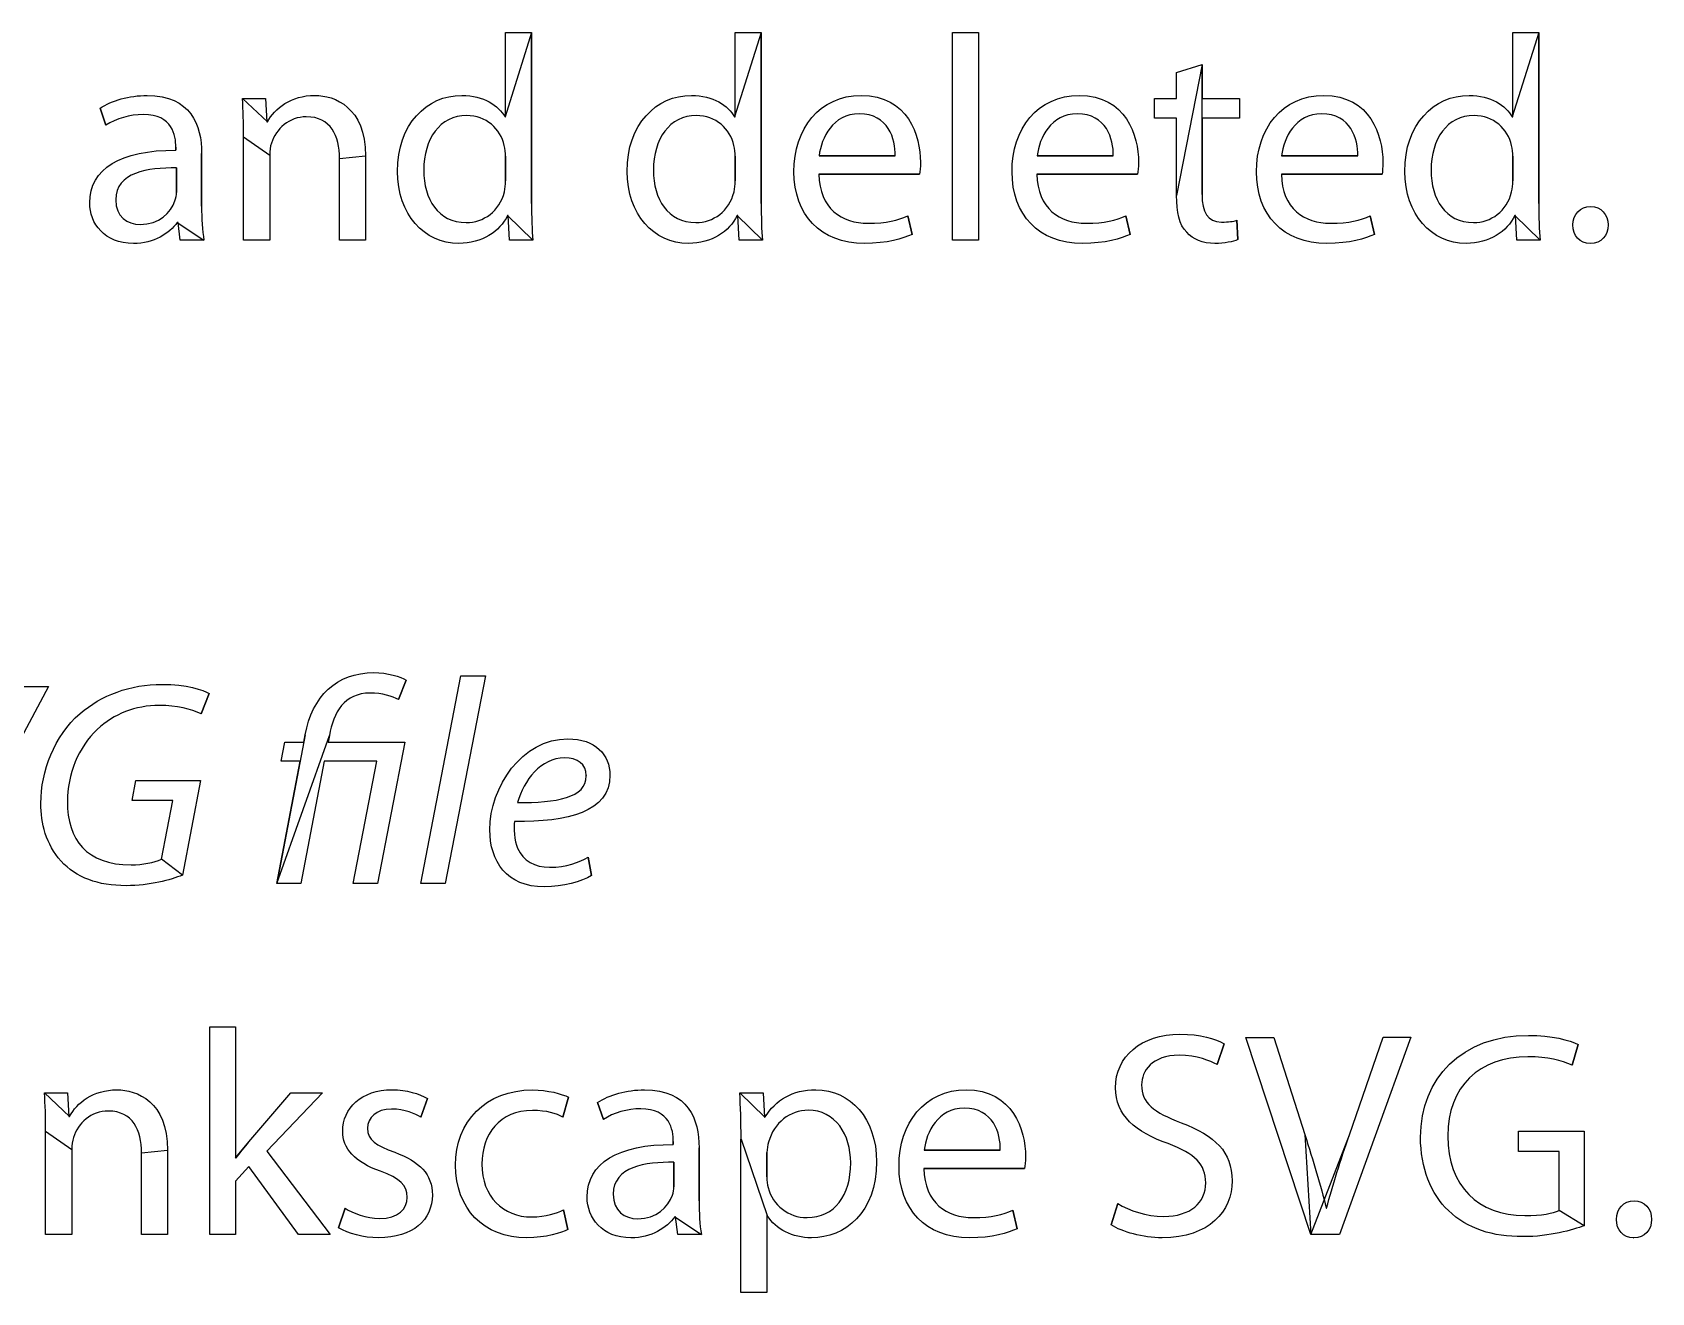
# Model space of a CAD drawing. Extents: x 1 to 901, y -2 to 434.
# Drawn here: x 828.6 to 890.8, y 103.3 to 151.7 of the extents above; entities that cross this region are included whole.
import ezdxf

# ---------------------------------------------------------------- set-up
doc = ezdxf.new("R2010")
doc.units = 0
doc.layers.add('Design_Template', color=7, linetype='CONTINUOUS')

msp = doc.modelspace()

# ---------------------------------------------------------------- linework, layer by layer
at = {"layer": 'Design_Template', "color": 7}
for points in [[(846.783177, 148.457402), (846.805103, 148.457402), (846.805103, 151.704746), (847.803939, 151.70234), (847.803939, 151.70234), (847.803939, 151.70234), (847.803939, 151.70234)], [(847.803939, 151.70234), (847.803939, 145.129035)], [(855.605412, 148.457402), (855.627338, 148.457402), (855.627338, 151.704746), (856.625361, 151.70234), (856.625361, 151.70234), (856.625361, 151.70234), (856.625361, 151.70234)], [(856.625361, 151.70234), (856.625361, 145.129035)], [(863.978577, 151.70234), (864.979036, 151.70234), (864.979036, 143.724366), (863.978577, 143.724366), (863.978577, 151.70234), (863.978577, 151.70234)], [(885.48115, 148.457402), (885.503075, 148.457402), (885.503075, 151.704746), (886.501911, 151.70234), (886.501911, 151.70234), (886.501911, 151.70234), (886.501911, 151.70234)], [(886.501911, 151.70234), (886.501911, 145.129035)], [(872.584803, 145.444303), (872.584803, 148.410072), (871.731327, 148.410072), (871.731327, 149.162544), (872.584803, 149.162544), (872.584803, 150.162097), (873.563337, 150.466135), (873.563337, 150.466135), (873.563337, 150.466135)], [(873.563337, 150.466135), (873.563337, 149.162544), (874.997437, 149.162544), (874.997437, 148.410072), (873.563337, 148.410072), (873.563337, 145.477194)], [(831.451459, 148.146145), (831.224894, 148.797539)], [(836.693315, 149.162544), (837.580086, 149.162544), (837.63693, 148.26407), (837.658856, 148.26407)], [(837.741686, 146.991765), (837.741686, 143.721959), (836.741227, 143.721959), (836.741227, 147.69049), (836.741227, 147.69049), (836.741227, 147.69049), (836.739603, 147.69049)], [(834.136946, 147.181087), (834.136946, 147.294198)], [(835.126849, 147.058349), (835.126849, 145.026352), (835.126849, 145.026352), (835.126849, 145.026352)], [(841.423572, 146.969303), (841.423572, 143.721959), (840.423113, 143.721959), (840.423113, 146.856994)], [(846.805915, 146.006652), (846.805915, 146.95005), (846.805915, 146.95005), (846.805915, 146.947644), (846.797795, 146.947644), (846.801855, 146.947644)], [(855.627338, 146.006652), (855.627338, 146.947644), (855.627338, 146.947644), (855.627338, 146.947644), (855.624902, 146.947644)], [(858.852033, 146.970106), (861.775454, 146.970106), (861.775454, 146.970106), (861.775454, 146.970106)], [(867.228446, 146.970106), (870.153491, 146.970106), (870.153491, 146.970106)], [(876.620748, 146.970106), (879.544169, 146.970106), (879.544169, 146.970106), (879.544169, 146.970106)], [(885.503887, 146.006652), (885.503887, 146.947644), (885.503887, 146.947644), (885.503887, 146.947644), (885.501451, 146.947644)], [(834.160496, 145.556612), (834.160496, 146.498406), (834.160496, 146.498406), (834.160496, 146.498406)], [(862.710137, 146.264161), (858.839852, 146.262557), (858.839852, 146.262557), (858.839852, 146.262557), (858.839852, 146.262557)], [(871.085738, 146.264161), (867.218702, 146.262557), (867.218702, 146.262557), (867.218702, 146.262557), (867.218702, 146.262557)], [(880.478852, 146.264161), (876.608567, 146.262557), (876.608567, 146.262557), (876.608567, 146.262557), (876.608567, 146.262557)], [(835.216988, 143.722762), (834.306667, 143.722762), (834.227085, 144.407848), (834.19379, 144.407848)], [(847.850226, 143.724366), (846.952898, 143.724366), (846.906611, 144.670171), (846.884685, 144.670171)], [(856.671649, 143.724366), (855.774321, 143.724366), (855.728033, 144.670171), (855.706108, 144.670171)], [(862.252946, 144.657336), (862.422667, 143.948985)], [(870.630171, 144.657336), (870.801516, 143.948985)], [(874.894306, 144.489674), (874.940593, 143.748432)], [(880.021661, 144.657336), (880.191382, 143.948985)], [(886.546574, 143.724366), (885.650058, 143.724366), (885.603771, 144.670171), (885.581845, 144.670171)], [(888.478468, 143.600023), (888.467099, 143.600023), (888.467099, 143.600023), (888.467099, 143.600023)], [(843.550361, 119.016313), (845.087593, 126.992682), (846.031209, 126.992682), (844.48342, 119.016313), (843.550361, 119.016313), (843.550361, 119.016313), (843.550361, 119.016313)], [(825.759721, 121.856937), (828.194281, 126.587566), (829.239404, 126.587566), (825.201023, 119.013906), (824.167269, 119.016313), (824.167269, 119.016313), (824.167269, 119.016313), (824.167269, 119.016313)], [(835.416755, 126.318826), (835.108983, 125.533463)], [(842.984354, 126.825822), (842.696885, 126.082976)], [(838.013727, 119.016313), (838.911055, 123.712447), (838.183448, 123.712447), (838.319874, 124.453689), (839.05885, 124.453689), (839.105137, 124.725638)], [(840.034948, 124.703176), (839.98866, 124.453689), (842.934007, 124.453689), (841.88726, 119.017115), (840.943644, 119.017115), (841.853965, 123.713249), (839.840865, 123.713249), (838.941913, 119.017115), (838.013727, 119.017115), (838.013727, 119.016313), (838.013727, 119.016313)], [(833.584744, 119.951689), (834.017573, 122.209909), (832.456791, 122.209909), (832.60621, 122.97281), (835.087058, 122.97281), (834.389497, 119.340405), (834.389497, 119.340405), (834.389497, 119.340405)], [(849.907178, 123.149296), (849.907178, 123.162132), (849.907178, 123.162132)], [(849.975391, 120.026295), (850.111817, 119.329977), (850.111817, 119.329977), (850.111817, 119.329977)], [(836.945866, 109.101003), (838.560244, 110.978173), (839.765343, 110.978173), (837.638554, 108.742415), (840.061746, 105.539995), (838.843654, 105.539995), (836.94343, 108.147176), (836.431019, 107.585629), (836.431019, 105.539995), (835.441116, 105.539995), (835.441116, 113.517969), (836.431019, 113.517969), (836.431019, 108.4825), (836.431019, 108.4825), (836.431019, 108.4825), (836.433455, 108.4825)], [(874.411941, 112.864168), (874.137464, 112.066772)], [(877.747077, 105.536786), (875.245928, 113.110446), (876.314601, 113.110446), (877.509143, 109.380172)], [(879.226653, 109.371348), (880.522703, 113.114457), (881.582443, 113.114457), (878.841736, 105.540797), (877.747077, 105.540797), (877.747077, 105.536786), (877.747077, 105.536786), (877.747077, 105.536786), (877.747077, 105.536786)], [(888.018841, 112.840102), (887.780907, 112.043508)], [(829.08836, 110.975767), (829.975131, 110.975767), (830.031976, 110.078094), (830.055526, 110.078094)], [(843.800476, 110.763983), (843.551173, 110.045204)], [(849.227482, 110.809709), (849.000917, 110.046808)], [(855.805179, 110.975767), (856.702507, 110.975767), (856.748794, 110.043599), (856.77072, 110.043599)], [(850.563323, 109.962576), (850.336758, 110.61397)], [(830.135108, 108.806592), (830.135108, 105.536786), (829.134648, 105.536786), (829.134648, 109.504514), (829.134648, 109.504514), (829.134648, 109.504514)], [(887.279865, 106.468151), (887.279865, 108.725569), (885.720708, 108.725569), (885.720708, 109.510932), (888.245406, 109.510932), (888.245406, 105.875319), (888.245406, 105.875319), (888.245406, 105.875319), (888.243782, 105.875319)], [(853.24881, 108.996716), (853.24881, 109.109025)], [(854.238713, 108.873978), (854.238713, 106.840377), (854.238713, 106.840377), (854.238713, 106.840377)], [(856.860859, 106.266797), (856.838933, 106.266797), (856.838933, 103.309853), (855.84903, 103.309853), (855.84903, 109.200477), (855.84903, 109.200477), (855.84903, 109.200477), (855.851467, 109.200477)], [(833.818618, 108.78413), (833.818618, 105.536786), (832.818158, 105.536786), (832.818158, 108.671821)], [(836.433455, 108.4825), (836.455381, 108.4825)], [(853.273172, 107.372242), (853.273172, 108.314036), (853.273172, 108.314036), (853.273172, 108.314036)], [(856.843806, 108.685459), (856.843806, 107.752489), (856.843806, 107.752489), (856.843806, 107.752489), (856.841369, 107.752489)], [(862.88879, 108.785735), (865.812211, 108.785735), (865.812211, 108.785735), (865.812211, 108.785735)], [(866.74527, 108.076582), (862.878234, 108.076582), (862.878234, 108.076582), (862.878234, 108.076582), (862.878234, 108.076582)], [(840.38657, 105.799911), (840.639933, 106.549977), (840.639933, 106.549977), (840.639933, 106.549977)], [(849.035024, 106.484998), (849.20312, 105.738943), (849.20312, 105.738943), (849.20312, 105.738943)], [(866.289703, 106.470558), (866.459424, 105.762207)], [(870.075533, 105.910616), (870.323212, 106.728067), (870.323212, 106.728067), (870.323212, 106.728067)], [(878.329325, 106.549977), (878.349627, 106.549977)], [(854.328852, 105.536786), (853.418531, 105.536786), (853.338949, 106.221873), (853.305654, 106.221873)], [(890.150502, 105.414048), (890.139133, 105.414048), (890.139133, 105.414048)]]:
    msp.add_lwpolyline(points, close=True, dxfattribs=at)
for points in [[(831.224894, 148.797539), (831.681272, 149.088741), (832.339854, 149.282074), (833.034979, 149.282074)], [(833.034979, 149.282074), (834.71757, 149.282074), (835.126849, 148.146145), (835.126849, 147.058349)], [(836.739603, 147.69049), (836.739603, 148.251234), (836.728234, 148.711703), (836.693315, 149.162544)], [(837.658856, 148.26407), (837.931709, 148.782297), (838.567553, 149.285282), (839.477873, 149.285282)], [(839.477873, 149.285282), (840.240399, 149.285282), (841.423572, 148.834441), (841.423572, 146.969303)], [(842.654658, 146.36524), (842.641665, 148.175024), (843.780987, 149.287689), (845.122512, 149.287689)], [(845.122512, 149.287689), (845.96462, 149.287689), (846.532251, 148.895409), (846.783177, 148.457402)], [(851.476892, 146.36524), (851.463899, 148.175024), (852.603221, 149.287689), (853.943122, 149.287689)], [(853.943122, 149.287689), (854.78523, 149.287689), (855.354485, 148.895409), (855.605412, 148.457402)], [(857.884868, 146.353207), (857.884868, 147.994527), (858.861778, 149.28448), (860.467223, 149.28448)], [(860.467223, 149.28448), (862.264315, 149.28448), (862.743431, 147.724183), (862.743431, 146.72463)], [(866.262093, 146.353207), (866.262093, 147.994527), (867.240627, 149.28448), (868.844448, 149.28448)], [(868.844448, 149.28448), (870.643164, 149.28448), (871.120656, 147.724183), (871.120656, 146.72463)], [(875.653583, 146.353207), (875.653583, 147.994527), (876.630493, 149.28448), (878.235938, 149.28448)], [(878.235938, 149.28448), (880.034654, 149.28448), (880.512146, 147.724183), (880.512146, 146.72463)], [(881.35263, 146.36524), (881.339637, 148.175024), (882.478959, 149.287689), (883.820484, 149.287689)], [(883.820484, 149.287689), (884.662592, 149.287689), (885.230223, 148.895409), (885.48115, 148.457402)], [(832.885559, 148.552063), (832.373149, 148.552063), (831.838812, 148.395632), (831.451459, 148.146145)], [(834.136946, 147.294198), (834.136946, 147.74504), (834.011888, 148.552063), (832.885559, 148.552063)], [(839.149801, 148.46382), (838.491219, 148.46382), (837.97962, 148.003352), (837.809899, 147.451431)], [(840.423113, 146.856994), (840.423113, 147.733809), (840.093416, 148.46382), (839.149801, 148.46382)], [(845.312534, 148.511952), (844.277156, 148.511952), (843.663238, 147.61428), (843.663238, 146.410966)], [(846.755567, 147.364793), (846.607772, 147.994527), (846.062067, 148.511952), (845.312534, 148.511952)], [(854.133957, 148.511952), (853.101827, 148.511952), (852.486284, 147.61428), (852.486284, 146.410966)], [(855.578614, 147.364793), (855.430819, 147.994527), (854.885114, 148.511952), (854.133957, 148.511952)], [(860.387641, 148.577734), (859.374189, 148.577734), (858.931615, 147.657599), (858.852033, 146.970106)], [(861.775454, 146.970106), (861.788447, 147.59984), (861.513971, 148.577734), (860.387641, 148.577734)], [(868.765678, 148.577734), (867.75385, 148.577734), (867.309652, 147.657599), (867.228446, 146.970106)], [(870.153491, 146.970106), (870.16486, 147.59984), (869.892008, 148.577734), (868.765678, 148.577734)], [(878.156356, 148.577734), (877.142903, 148.577734), (876.70033, 147.657599), (876.620748, 146.970106)], [(879.544169, 146.970106), (879.557162, 147.59984), (879.282685, 148.577734), (878.156356, 148.577734)], [(884.010506, 148.511952), (882.976752, 148.511952), (882.362834, 147.61428), (882.362834, 146.410966)], [(885.455164, 147.364793), (885.305744, 147.994527), (884.761663, 148.511952), (884.010506, 148.511952)], [(837.809899, 147.451431), (837.761988, 147.328693), (837.741686, 147.160229), (837.741686, 146.991765)], [(830.826984, 145.158717), (830.826984, 146.47434), (832.010157, 147.192318), (834.136946, 147.181087)], [(846.801855, 146.947644), (846.801855, 147.071184), (846.788862, 147.24045), (846.755567, 147.364793)], [(855.624902, 146.947644), (855.624902, 147.071184), (855.613533, 147.24045), (855.578614, 147.364793)], [(885.501451, 146.947644), (885.501451, 147.071184), (885.488458, 147.24045), (885.455164, 147.364793)], [(834.160496, 146.498406), (833.067461, 146.520868), (831.827443, 146.329942), (831.827443, 145.273433)], [(845.008011, 143.601628), (843.675419, 143.601628), (842.654658, 144.714292), (842.654658, 146.36524)], [(843.663238, 146.410966), (843.663238, 145.309532), (844.208943, 144.400629), (845.290609, 144.400629)], [(853.828622, 143.601628), (852.497653, 143.601628), (851.476892, 144.714292), (851.476892, 146.36524)], [(852.486284, 146.410966), (852.486284, 145.309532), (853.033614, 144.400629), (854.113655, 144.400629)], [(860.592281, 143.598419), (858.896697, 143.598419), (857.884868, 144.711084), (857.884868, 146.353207)], [(858.839852, 146.262557), (858.861778, 144.925274), (859.728248, 144.374156), (860.728707, 144.374156)], [(862.743431, 146.72463), (862.743431, 146.522473), (862.721506, 146.36524), (862.710137, 146.264161)], [(868.969506, 143.598419), (867.273922, 143.598419), (866.262093, 144.711084), (866.262093, 146.353207)], [(867.218702, 146.262557), (867.240627, 144.925274), (868.105473, 144.374156), (869.105932, 144.374156)], [(871.120656, 146.72463), (871.120656, 146.522473), (871.098731, 146.36524), (871.085738, 146.264161)], [(878.360996, 143.598419), (876.665411, 143.598419), (875.653583, 144.711084), (875.653583, 146.353207)], [(876.608567, 146.262557), (876.630493, 144.925274), (877.496962, 144.374156), (878.497422, 144.374156)], [(880.512146, 146.72463), (880.512146, 146.522473), (880.49022, 146.36524), (880.478852, 146.264161)], [(883.704359, 143.601628), (882.373391, 143.601628), (881.35263, 144.714292), (881.35263, 146.36524)], [(882.362834, 146.410966), (882.362834, 145.309532), (882.908539, 144.400629), (883.990205, 144.400629)], [(845.290609, 144.400629), (845.961371, 144.400629), (846.57529, 144.837833), (846.758004, 145.580679)], [(846.758004, 145.580679), (846.791298, 145.71545), (846.805915, 145.850221), (846.805915, 146.006652)], [(854.113655, 144.400629), (854.784418, 144.400629), (855.398336, 144.837833), (855.58105, 145.580679)], [(855.58105, 145.580679), (855.615969, 145.71545), (855.627338, 145.850221), (855.627338, 146.006652)], [(883.990205, 144.400629), (884.660968, 144.400629), (885.274886, 144.837833), (885.4576, 145.580679)], [(885.4576, 145.580679), (885.490894, 145.71545), (885.503887, 145.850221), (885.503887, 146.006652)], [(832.509575, 143.597617), (831.394615, 143.597617), (830.826984, 144.373353), (830.826984, 145.158717)], [(831.827443, 145.273433), (831.827443, 144.634072), (832.260272, 144.330034), (832.772683, 144.330034)], [(832.772683, 144.330034), (833.488109, 144.330034), (833.942863, 144.780074), (834.103651, 145.240542)], [(834.103651, 145.240542), (834.136946, 145.340818), (834.160496, 145.455534), (834.160496, 145.556612)], [(835.126849, 145.026352), (835.126849, 144.553851), (835.148774, 144.093382), (835.216988, 143.722762)], [(847.803939, 145.129035), (847.803939, 144.6445), (847.816932, 144.094987), (847.850226, 143.724366)], [(856.625361, 145.129035), (856.625361, 144.6445), (856.63673, 144.094987), (856.671649, 143.724366)], [(872.972156, 144.027601), (872.686311, 144.318803), (872.584803, 144.803338), (872.584803, 145.444303)], [(873.563337, 145.477194), (873.563337, 144.803338), (873.754983, 144.422288), (874.315306, 144.422288)], [(886.501911, 145.129035), (886.501911, 144.6445), (886.51328, 144.094987), (886.546574, 143.724366)], [(887.807705, 144.308374), (887.807705, 144.725523), (888.093551, 145.017528), (888.491461, 145.017528)], [(888.491461, 145.017528), (888.887747, 145.017528), (889.162224, 144.725523), (889.162224, 144.308374)], [(834.19379, 144.407848), (833.886019, 143.981073), (833.294838, 143.597617), (832.509575, 143.597617)], [(846.884685, 144.670171), (846.576914, 144.062096), (845.906151, 143.601628), (845.008011, 143.601628)], [(855.706108, 144.670171), (855.398336, 144.062096), (854.727574, 143.601628), (853.828622, 143.601628)], [(860.728707, 144.374156), (861.444133, 144.374156), (861.876962, 144.497696), (862.252946, 144.657336)], [(869.105932, 144.374156), (869.822982, 144.374156), (870.255811, 144.497696), (870.630171, 144.657336)], [(874.315306, 144.422288), (874.588158, 144.422288), (874.74651, 144.443146), (874.894306, 144.489674)], [(878.497422, 144.374156), (879.214472, 144.374156), (879.645677, 144.497696), (880.021661, 144.657336)], [(885.581845, 144.670171), (885.274074, 144.062096), (884.603311, 143.601628), (883.704359, 143.601628)], [(862.422667, 143.948985), (862.070233, 143.791752), (861.467683, 143.598419), (860.592281, 143.598419)], [(870.801516, 143.948985), (870.447458, 143.791752), (869.844908, 143.598419), (868.969506, 143.598419)], [(874.053822, 143.600023), (873.587699, 143.600023), (873.211714, 143.757257), (872.972156, 144.027601)], [(874.940593, 143.748432), (874.748947, 143.667409), (874.441175, 143.600023), (874.053822, 143.600023)], [(880.191382, 143.948985), (879.838947, 143.791752), (879.236398, 143.598419), (878.360996, 143.598419)], [(888.467099, 143.600023), (888.078122, 143.600023), (887.807705, 143.902456), (887.807705, 144.308374)], [(889.162224, 144.308374), (889.162224, 143.902456), (888.90074, 143.600023), (888.478468, 143.600023)], [(839.105137, 124.725638), (839.37799, 126.208923), (840.310236, 127.117024), (841.744337, 127.117024)], [(841.744337, 127.117024), (842.256747, 127.117024), (842.791084, 126.97022), (842.984354, 126.825822)], [(830.45506, 125.5471), (831.275242, 126.253847), (832.377209, 126.668589), (833.60667, 126.668589)], [(833.60667, 126.668589), (834.550285, 126.668589), (835.186129, 126.453597), (835.416755, 126.318826)], [(841.605474, 126.332464), (840.615571, 126.332464), (840.182743, 125.589618), (840.034948, 124.703176)], [(842.696885, 126.082976), (842.458951, 126.206517), (842.061041, 126.332464), (841.605474, 126.332464)], [(833.494605, 125.858358), (832.584285, 125.858358), (831.754358, 125.533463), (831.11689, 124.938223)], [(835.108983, 125.533463), (834.711073, 125.723587), (834.187294, 125.858358), (833.494605, 125.858358)], [(828.952746, 122.095193), (828.952746, 123.353057), (829.465157, 124.668681), (830.45506, 125.5471)], [(831.11689, 124.938223), (830.39984, 124.276401), (829.968635, 123.196627), (829.968635, 122.162578)], [(846.200929, 121.0812), (846.200929, 122.722521), (847.428766, 124.576427), (849.201496, 124.576427)], [(849.201496, 124.576427), (850.248243, 124.576427), (850.815874, 123.957923), (850.815874, 123.183791)], [(849.06507, 123.847218), (848.167742, 123.847218), (847.494543, 122.982437), (847.267978, 122.127281)], [(849.907178, 123.162132), (849.907178, 123.600138), (849.564488, 123.847218), (849.06507, 123.847218)], [(850.815874, 123.183791), (850.815874, 121.75666), (849.190127, 121.374007), (847.153477, 121.406897)], [(847.267978, 122.127281), (848.74593, 122.115248), (849.907178, 122.308581), (849.907178, 123.149296)], [(829.726641, 119.881095), (829.146017, 120.52206), (828.952746, 121.341116), (828.952746, 122.095193)], [(829.968635, 122.162578), (829.968635, 120.704162), (830.707611, 119.737499), (832.414564, 119.737499)], [(847.153477, 121.406897), (847.10719, 121.17185), (847.142109, 120.665656), (847.267978, 120.374453)], [(848.2928, 118.891168), (846.836774, 118.891168), (846.200929, 119.87949), (846.200929, 121.0812)], [(847.267978, 120.374453), (847.485611, 119.889919), (847.927372, 119.642838), (848.497439, 119.642838)], [(832.229414, 118.936092), (831.147748, 118.936092), (830.307265, 119.240129), (829.726641, 119.881095)], [(832.414564, 119.737499), (832.87013, 119.737499), (833.301335, 119.825742), (833.584744, 119.951689)], [(848.497439, 119.642838), (849.146276, 119.642838), (849.632701, 119.845797), (849.975391, 120.026295)], [(834.389497, 119.340405), (833.945299, 119.159908), (833.125117, 118.936092), (832.229414, 118.936092)], [(850.111817, 119.329977), (849.700914, 119.093325), (849.030151, 118.891168), (848.2928, 118.891168)], [(870.23551, 111.179528), (870.23551, 112.36038), (871.225412, 113.234789), (872.714733, 113.234789)], [(872.714733, 113.234789), (873.50162, 113.234789), (874.069251, 113.054292), (874.411941, 112.864168)], [(881.955991, 109.278291), (881.968984, 111.537313), (883.53545, 113.189063), (886.106437, 113.189063)], [(886.106437, 113.189063), (886.994832, 113.189063), (887.68752, 112.999741), (888.018841, 112.840102)], [(872.681438, 112.426162), (871.636315, 112.426162), (871.238405, 111.807658), (871.238405, 111.291035)], [(874.137464, 112.066772), (873.886537, 112.201543), (873.375751, 112.426162), (872.681438, 112.426162)], [(886.083699, 112.368402), (884.218394, 112.368402), (883.000302, 111.222045), (883.000302, 109.323215)], [(887.780907, 112.043508), (887.370004, 112.224005), (886.857594, 112.368402), (886.083699, 112.368402)], [(829.134648, 109.504514), (829.134648, 110.066061), (829.121655, 110.526529), (829.08836, 110.975767)], [(830.055526, 110.078094), (830.328378, 110.596322), (830.964222, 111.099307), (831.872919, 111.099307)], [(831.872919, 111.099307), (832.635444, 111.099307), (833.818618, 110.649267), (833.818618, 108.78413)], [(840.547358, 109.506119), (840.547358, 110.383736), (841.264408, 111.100911), (842.447582, 111.100911)], [(842.447582, 111.100911), (843.00628, 111.100911), (843.494329, 110.944481), (843.800476, 110.763983)], [(844.88133, 108.202528), (844.88133, 109.877542), (846.042578, 111.092087), (847.839669, 111.092087)], [(847.839669, 111.092087), (848.431662, 111.092087), (848.95463, 110.944481), (849.227482, 110.809709)], [(850.336758, 110.61397), (850.792324, 110.905172), (851.451718, 111.097703), (852.145219, 111.097703)], [(852.145219, 111.097703), (853.829434, 111.097703), (854.238713, 109.962576), (854.238713, 108.873978)], [(855.851467, 109.200477), (855.851467, 109.896795), (855.827917, 110.459144), (855.805179, 110.975767)], [(856.77072, 110.043599), (857.179999, 110.706224), (857.828836, 111.099307), (858.726164, 111.099307)], [(858.726164, 111.099307), (860.057132, 111.099307), (861.057592, 109.986642), (861.057592, 108.335695)], [(861.920001, 108.165627), (861.920001, 109.80775), (862.898535, 111.098505), (864.50398, 111.098505)], [(864.50398, 111.098505), (866.301072, 111.098505), (866.780188, 109.536603), (866.780188, 108.53705)], [(872.259166, 109.032815), (871.00778, 109.470019), (870.23551, 110.110985), (870.23551, 111.179528)], [(871.238405, 111.291035), (871.238405, 110.581882), (871.704529, 110.23613), (872.762644, 109.830212)], [(831.544846, 110.279449), (830.885452, 110.279449), (830.374666, 109.818981), (830.203321, 109.26706)], [(832.818158, 108.671821), (832.818158, 109.549438), (832.488461, 110.279449), (831.544846, 110.279449)], [(842.42322, 110.360472), (841.831227, 110.360472), (841.50153, 110.023544), (841.50153, 109.61923)], [(843.551173, 110.045204), (843.331917, 110.179975), (842.934007, 110.360472), (842.42322, 110.360472)], [(847.839669, 110.30512), (846.576914, 110.30512), (845.89397, 109.384183), (845.89397, 108.248254)], [(849.000917, 110.046808), (848.761359, 110.181579), (848.385375, 110.30512), (847.839669, 110.30512)], [(851.997423, 110.368494), (851.485013, 110.368494), (850.950676, 110.210459), (850.563323, 109.962576)], [(853.24881, 109.109025), (853.24881, 109.559867), (853.123753, 110.368494), (851.997423, 110.368494)], [(858.424889, 110.313944), (857.741133, 110.313944), (857.105289, 109.829409), (856.912019, 109.090574)], [(860.063629, 108.291574), (860.063629, 109.380172), (859.483005, 110.313944), (858.424889, 110.313944)], [(864.424398, 110.39256), (863.41257, 110.39256), (862.968372, 109.473228), (862.88879, 108.785735)], [(865.812211, 108.785735), (865.825204, 109.414667), (865.552352, 110.39256), (864.424398, 110.39256)], [(842.003384, 107.967481), (841.013482, 108.316442), (840.547358, 108.85312), (840.547358, 109.506119)], [(841.50153, 109.61923), (841.50153, 109.168389), (841.831227, 108.967836), (842.546653, 108.698294)], [(872.762644, 109.830212), (874.060319, 109.336853), (874.718088, 108.717547), (874.718088, 107.607289)], [(830.203321, 109.26706), (830.157033, 109.14352), (830.135108, 108.975858), (830.135108, 108.806592)], [(836.455381, 108.4825), (836.593432, 108.671821), (836.785078, 108.908473), (836.945866, 109.101003)], [(849.938848, 106.974346), (849.938848, 108.289167), (851.122021, 109.007947), (853.24881, 108.996716)], [(856.912019, 109.090574), (856.8771, 108.967034), (856.843806, 108.82023), (856.843806, 108.685459)], [(873.703824, 107.526266), (873.703824, 108.233815), (873.294545, 108.639733), (872.259166, 109.032815)], [(877.509143, 109.380172), (877.83884, 108.358959), (878.123062, 107.435616), (878.329325, 106.549977)], [(878.349627, 106.549977), (878.567259, 107.426792), (878.885587, 108.381421), (879.226653, 109.371348)], [(883.024664, 106.457723), (882.36527, 107.086655), (881.955991, 108.098241), (881.955991, 109.278291)], [(883.000302, 109.323215), (883.000302, 107.401121), (884.172107, 106.265995), (885.960266, 106.265995)], [(842.546653, 108.698294), (843.503262, 108.339706), (843.991311, 107.868007), (843.991311, 107.056973)], [(845.89397, 108.248254), (845.89397, 106.99039), (846.714152, 106.215455), (847.805563, 106.215455)], [(853.273172, 108.314036), (852.180137, 108.334893), (850.94012, 108.143967), (850.94012, 107.089062)], [(858.38997, 106.190587), (859.448086, 106.190587), (860.063629, 107.042533), (860.063629, 108.291574)], [(861.057592, 108.335695), (861.057592, 106.379908), (859.852493, 105.413246), (858.556443, 105.413246)], [(866.780188, 108.53705), (866.780188, 108.334893), (866.756639, 108.178462), (866.74527, 108.076582)], [(843.028206, 106.967928), (843.028206, 107.439627), (842.74236, 107.697939), (842.003384, 107.967481)], [(847.623661, 105.41485), (845.961371, 105.41485), (844.88133, 106.537944), (844.88133, 108.202528)], [(856.841369, 107.752489), (856.841369, 107.604882), (856.863295, 107.470111), (856.887657, 107.347373)], [(864.627414, 105.412444), (862.93183, 105.412444), (861.920001, 106.525108), (861.920001, 108.165627)], [(862.878234, 108.076582), (862.898535, 106.7401), (863.765005, 106.18818), (864.765464, 106.18818)], [(843.991311, 107.056973), (843.991311, 106.103948), (843.239342, 105.416455), (841.932735, 105.416455)], [(850.94012, 107.089062), (850.94012, 106.448898), (851.372948, 106.145663), (851.885359, 106.145663)], [(851.885359, 106.145663), (852.600785, 106.145663), (853.055539, 106.596505), (853.216328, 107.055369)], [(853.216328, 107.055369), (853.249622, 107.157249), (853.273172, 107.270361), (853.273172, 107.372242)], [(856.887657, 107.347373), (857.070371, 106.662286), (857.67292, 106.190587), (858.38997, 106.190587)], [(874.718088, 107.607289), (874.718088, 106.43847), (873.842686, 105.416455), (872.032601, 105.416455)], [(872.098378, 106.234708), (873.110207, 106.234708), (873.703824, 106.762562), (873.703824, 107.526266)], [(840.639933, 106.549977), (840.934712, 106.359853), (841.460115, 106.157696), (841.959533, 106.157696)], [(841.959533, 106.157696), (842.68714, 106.157696), (843.028206, 106.516284), (843.028206, 106.967928)], [(847.805563, 106.215455), (848.374818, 106.215455), (848.750802, 106.36226), (849.035024, 106.484998)], [(851.621439, 105.412444), (850.506479, 105.412444), (849.938848, 106.18818), (849.938848, 106.974346)], [(854.238713, 106.840377), (854.238713, 106.368677), (854.260638, 105.909011), (854.328852, 105.536786)], [(864.765464, 106.18818), (865.482514, 106.18818), (865.912095, 106.311721), (866.289703, 106.470558)], [(870.323212, 106.728067), (870.76741, 106.458525), (871.416247, 106.234708), (872.098378, 106.234708)], [(885.890428, 105.45817), (884.727557, 105.45817), (883.775009, 105.750174), (883.024664, 106.457723)], [(885.960266, 106.265995), (886.609103, 106.265995), (887.0533, 106.354238), (887.279865, 106.468151)], [(889.47974, 106.122399), (889.47974, 106.538746), (889.763961, 106.831552), (890.161871, 106.831552)], [(890.161871, 106.831552), (890.559781, 106.831552), (890.834258, 106.538746), (890.834258, 106.122399)], [(841.932735, 105.416455), (841.330185, 105.416455), (840.771487, 105.572083), (840.38657, 105.799911)], [(853.305654, 106.221873), (852.997883, 105.795098), (852.406702, 105.412444), (851.621439, 105.412444)], [(858.556443, 105.413246), (857.828836, 105.413246), (857.190556, 105.728514), (856.860859, 106.266797)], [(866.459424, 105.762207), (866.105365, 105.604172), (865.502816, 105.412444), (864.627414, 105.412444)], [(872.032601, 105.416455), (871.293625, 105.416455), (870.486437, 105.641073), (870.075533, 105.910616)], [(888.243782, 105.875319), (887.799585, 105.718888), (886.924183, 105.45817), (885.890428, 105.45817)], [(890.139133, 105.414048), (889.75178, 105.414048), (889.47974, 105.718086), (889.47974, 106.122399)], [(890.834258, 106.122399), (890.834258, 105.718086), (890.572774, 105.414048), (890.150502, 105.414048)], [(849.20312, 105.738943), (848.943261, 105.604172), (848.362637, 105.41485), (847.623661, 105.41485)]]:
    msp.add_open_spline(points, degree=3, dxfattribs=at)

doc.saveas('drawing.dxf')
